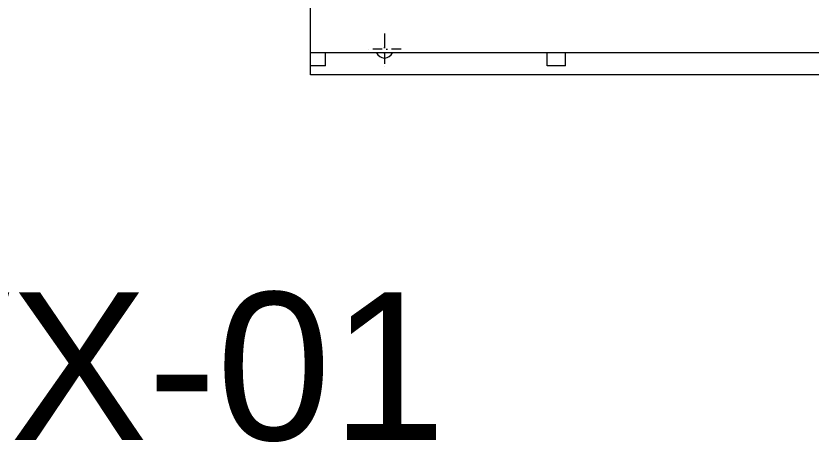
# Model space of a CAD drawing. Header units: millimetres. Extents: x 2 to 503272, y 1 to 383444.
# Drawn here: x 405015 to 432358, y 109681 to 124340 of the extents above; entities that cross this region are included whole.
import ezdxf

# ---------------------------------------------------------------- set-up
doc = ezdxf.new("R2010")
doc.units = ezdxf.units.MM
doc.header["$LTSCALE"] = 25.4
doc.linetypes.add('DASHDOT', pattern=[25.4, 12.7, -6.35, 0, -6.35])
doc.layers.add('EB0', color=7, linetype='Continuous', lineweight=5)
doc.styles.add('Roman', font='arial.ttf')

msp = doc.modelspace()

# ---------------------------------------------------------------- linework, layer by layer
at = {"color": 7, "lineweight": 5}
for p, q in [((415149.37, 122307.77), (415149.37, 132753.51)), ((415657.37, 122625.27), (415657.37, 123069.77)), ((415657.37, 122625.27), (415149.37, 122625.27))]:
    msp.add_line(p, q, dxfattribs=at)
at = {"color": 7, "linetype": 'DASHDOT', "lineweight": 5}
for p, q in [((417689.37, 123736.01), (417689.37, 122516.81)), ((417689.37, 123558.21), (417689.37, 122694.61)), ((418256.47, 123196.77), (417037.27, 123196.77))]:
    msp.add_line(p, q, dxfattribs=at)
at = {"color": 7, "lineweight": 5}
msp.add_arc((417689.37, 123195.54), 304.29, 204.413694, 335.586306, dxfattribs=at)
at = {"layer": 'EB0', "color": 7, "lineweight": 5}
for p, q in [((454011.37, 123069.77), (415149.37, 123069.77)), ((423277.37, 122625.27), (423277.37, 123069.77)), ((423912.37, 122625.27), (423912.37, 123069.77)), ((423912.37, 122625.27), (423277.37, 122625.27)), ((454011.37, 122307.77), (415149.37, 122307.77))]:
    msp.add_line(p, q, dxfattribs=at)

# ---------------------------------------------------------------- texts
at = {"color": 7, "linetype": 'Continuous', "lineweight": 5, "insert": (382339.7, 114833.07), "char_height": 5080, "attachment_point": 1, "style": 'Roman'}
msp.add_mtext_dynamic_manual_height_columns('GL2-WX-01', width=82403.9018, gutter_width=25.4, heights=[0], dxfattribs=at)

doc.saveas('drawing.dxf')
